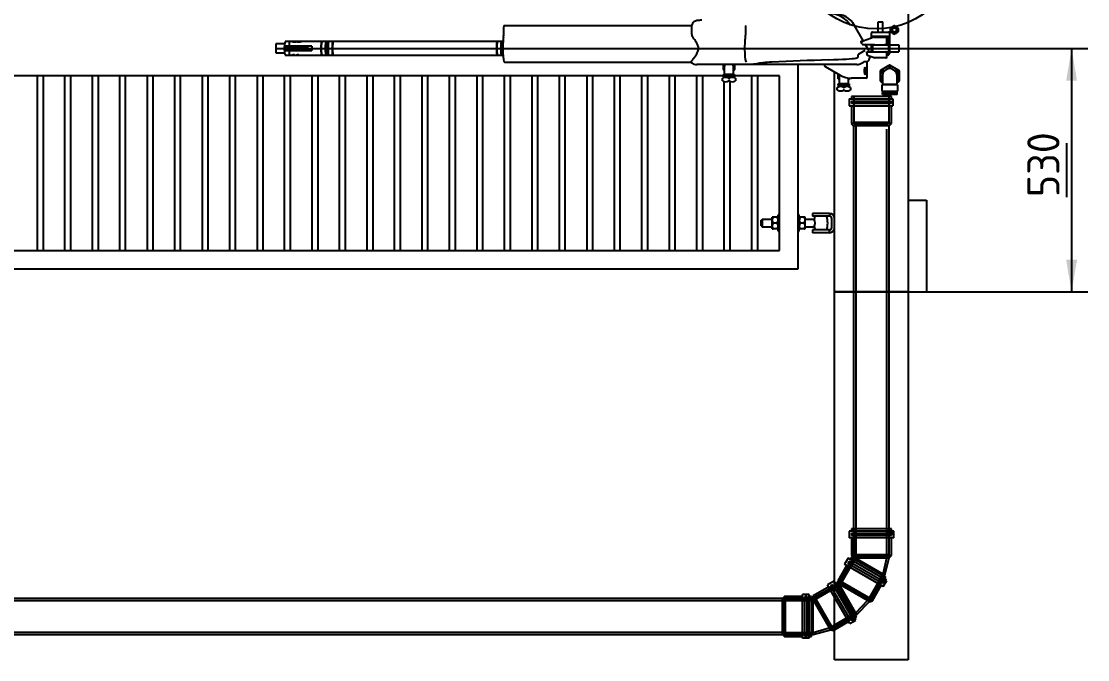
# Model space of a CAD drawing. Header units: millimetres. Extents: x 28 to 832, y 30 to 567.
# Drawn here: x 565 to 681, y 275.4 to 344.9 of the extents above; entities that cross this region are included whole.
import ezdxf
from ezdxf.enums import TextEntityAlignment as Align
from ezdxf.lldxf.tags import DXFTag

# ---------------------------------------------------------------- set-up
doc = ezdxf.new("R2010")
doc.units = ezdxf.units.MM
for name, color, linetype in [('AUGENSCHRAUBE', 7, 'Continuous'), ('Default', 7, 'Continuous'), ('FAAC415-MOTOR', 7, 'Continuous'), ('HT78_100', 7, 'Continuous'), ('HT78_300', 7, 'Continuous'), ('HT78_30GRAD', 7, 'Continuous'), ('HÜLSE', 7, 'Continuous'), ('LTS20-90FMC-M20', 7, 'Continuous'), ('LTS20-90FMC-M20_', 7, 'Continuous'), ('METALLTOR', 7, 'Continuous'), ('MOTORSCHARNIER_F', 7, 'Continuous'), ('MUTTER-M16', 7, 'Continuous'), ('PFAHL', 7, 'Continuous'), ('PFAHL_UNTERBAU', 7, 'Continuous'), ('RWV-M32', 7, 'Continuous'), ('RWV-M32-SCHRAUBE', 7, 'Continuous'), ('SAFECODER', 7, 'Continuous'), ('SCHANIER', 7, 'Continuous'), ('SCHEIBE_16', 7, 'Continuous'), ('SKINTOP12-DECKEL', 7, 'Continuous'), ('SKINTOP12-GRUND', 7, 'Continuous'), ('STANGE', 7, 'Continuous'), ('STANGENSCHARNIER', 7, 'Continuous'), ('ZAUNGRENZE', 7, 'Continuous')]:
    doc.layers.add(name, color=color, linetype=linetype)
doc.styles.add('SEACAD_seiso_ttf', font='seiso.ttf', dxfattribs={"height": 0.2})
tags = doc.linetypes.add('CENTER2', pattern=[1.125, 0.75, -0.125, 0.125, -0.125]).pattern_tags.tags
tags[10:11] = [DXFTag(74, 4), DXFTag(75, 0), DXFTag(340, '0'), DXFTag(46, 0.0), DXFTag(50, 0.0), DXFTag(44, 0.0), DXFTag(45, 0.0)]
tags[8:9] = [DXFTag(74, 4), DXFTag(75, 0), DXFTag(340, '0'), DXFTag(46, 0.0), DXFTag(50, 0.0), DXFTag(44, 0.0), DXFTag(45, 0.0)]
tags[6:7] = [DXFTag(74, 4), DXFTag(75, 0), DXFTag(340, '0'), DXFTag(46, 0.0), DXFTag(50, 0.0), DXFTag(44, 0.0), DXFTag(45, 0.0)]
tags[4:5] = [DXFTag(74, 4), DXFTag(75, 0), DXFTag(340, '0'), DXFTag(46, 0.0), DXFTag(50, 0.0), DXFTag(44, 0.0), DXFTag(45, 0.0)]
tags = doc.linetypes.add('HIDDEN2', pattern=[0.1875, 0.125, -0.0625]).pattern_tags.tags
tags[6:7] = [DXFTag(74, 4), DXFTag(75, 0), DXFTag(340, '0'), DXFTag(46, 0.0), DXFTag(50, 0.0), DXFTag(44, 0.0), DXFTag(45, 0.0)]
tags[4:5] = [DXFTag(74, 4), DXFTag(75, 0), DXFTag(340, '0'), DXFTag(46, 0.0), DXFTag(50, 0.0), DXFTag(44, 0.0), DXFTag(45, 0.0)]

# ---------------------------------------------------------------- blocks, each defined once
blk = doc.blocks.new('SE10')
at = {"layer": 'AUGENSCHRAUBE', "color": 7, "linetype": 'Continuous', "ltscale": 25.4}
for p, q in [((645.6, 323.31), (645.5, 323.21)), ((645.5, 322.61), (645.5, 323.21)), ((645.5, 322.61), (645.6, 322.51)), ((645.6, 323.31), (645.6, 322.51)), ((646.7, 323.31), (645.6, 323.31)), ((651.28, 323.31), (650.3, 323.31)), ((651.38, 323.66), (651.35, 323.64)), ((652.66, 323.64), (651.35, 323.64)), ((652.66, 323.64), (652.63, 323.66)), ((645.6, 322.51), (646.7, 322.51)), ((650.3, 322.51), (651.28, 322.51))]:
    blk.add_line(p, q, dxfattribs=at)
for centre, radius, start, end in [((654.12, 322.91), 2.86, 165.3163, 171.9915), ((650.41, 322.91), 0.958, 335.3118, 24.692), ((649.89, 322.91), 2.86, 344.8107, 14.6837), ((654.12, 322.91), 2.86, 187.9168, 195.1893)]:
    blk.add_arc(centre, radius, start, end, dxfattribs=at)
at = {"layer": 'FAAC415-MOTOR', "color": 7, "linetype": 'Continuous', "ltscale": 25.4}
for p, q in [((637.98, 344.16), (637.98, 344.2)), ((637.98, 343.43), (637.98, 344.16)), ((656.64, 342.71), (655.66, 344.41)), ((656.35, 342.69), (656.56, 342.69)), ((656.51, 342.39), (656.39, 342.59)), ((657.79, 343.13), (656.59, 342.7)), ((657.82, 343.14), (658.95, 343.14)), ((658.95, 343.14), (659.1, 343.14)), ((659.2, 342.39), (659.2, 343.04)), ((659.2, 342.39), (659.2, 342.39)), ((657.84, 342.29), (656.58, 342.29)), ((657.23, 341.68), (656.88, 342.29)), ((656.99, 341.54), (657.84, 341.54)), ((657.01, 341.44), (656.99, 341.54)), ((657.05, 341.18), (657.05, 341.24)), ((657.05, 341.16), (657.05, 341.18)), ((657.06, 341.14), (657.05, 341.16)), ((657.11, 341.14), (657.06, 341.14)), ((657.14, 341.13), (657.79, 340.9)), ((659.2, 340.99), (659.2, 341.44)), ((638.4, 340.16), (638.51, 340.16)), ((639.2, 340.16), (638.51, 340.16)), ((644.11, 340.16), (639.2, 340.16)), ((655.92, 340.16), (644.11, 340.16)), ((655.93, 340.16), (655.92, 340.16)), ((656.74, 340.5), (657.04, 340.5)), ((657.05, 338.76), (657.05, 340.49)), ((658.95, 340.89), (657.82, 340.89)), ((659.1, 340.89), (658.95, 340.89)), ((652.48, 339.95), (654.11, 339)), ((656.19, 338.66), (655.35, 338.66)), ((656.64, 338.66), (656.19, 338.66)), ((656.94, 338.66), (656.64, 338.66)), ((656.94, 338.66), (656.95, 338.66))]:
    blk.add_line(p, q, dxfattribs=at)
for centre, radius, start, end in [((638.4, 343.4), 0.426, 175.8732, 205.7951), ((656.56, 342.79), 0.0986, 270, 290.1374), ((657.82, 343.04), 0.1, 90, 110.1374), ((659.1, 343.04), 0.1, 0, 90), ((663.11, 330.75), 12.63, 120.074, 123.8597), ((656.04, 341.18), 1.01, 3.4523, 15.0026), ((657.11, 341.04), 0.0986, 69.8626, 90), ((656.37, 341.18), 1.01, 22.2675, 29.8711), ((638.36, 340.66), 0.5, 209.0843, 270.0103), ((696.29, -793.79), 1135.29, 92.19305, 92.50477), ((655.79, 341.12), 0.278, 277.1924, 358.8786), ((655.93, 341.15), 0.986, 270, 284.581), ((657.82, 340.99), 0.1, 249.8626, 270), ((659.1, 340.99), 0.1, 270, 360), ((656.95, 338.76), 0.1, 270, 360)]:
    blk.add_arc(centre, radius, start, end, dxfattribs=at)
for centre, major_axis, ratio, start_param, end_param in [((653.07, 343.16), (0, -2.5), 0.991468, 2.094395, 3.190222), ((653.51, 343.16), (0, -2.5), 0.993708, 2.094395, 3.141593), ((656.41, 342.59), (0.0579, -0.0999), 0.091229, 3.088775, 4.659571), ((656.52, 342.39), (0.0579, -0.0999), 0.091229, 4.659571, 6.230368), ((658.95, 343.04), (0, -0.1), 0.992588, 1.570796, 3.141593), ((658.95, 342.39), (0, -0.1), 0.992588, 0, 1.570796), ((659.1, 342.39), (0, -0.1), 0.992588, 0, 1.570796), ((658.95, 341.44), (0, 0.1), 0.992588, 4.712389, 6.283185), ((659.1, 341.44), (0, 0.1), 0.992588, 4.712389, 6.283185), ((652.6, 340.16), (0, -0.25), 0.992588, 4.712389, 5.759587), ((599.61, 340.91), (56.46, 0), 0.013284, 5.943348, 6.190399), ((655.92, 341.16), (0, 1), 0.992588, 3.141593, 3.435199), ((656.37, 341.16), (0, -1), 0.992588, 0.760013, 1.460275), ((658.95, 340.99), (0, 0.1), 0.992588, 3.141593, 4.712389), ((655.35, 341.16), (0, -2.5), 0.992588, 5.759587, 6.283185)]:
    blk.add_ellipse(centre, major_axis=major_axis, ratio=ratio, start_param=start_param, end_param=end_param, dxfattribs=at)
for centre in [(656.81, 339.46), (656.97, 339.46)]:
    blk.add_ellipse(centre, major_axis=(0, 0.4), ratio=0.121525, dxfattribs=at)
for points, knots in [([(639.06, 344.97), (639, 344.97), (638.87, 344.96), (638.72, 344.96), (638.65, 344.95), (638.61, 344.95), (638.57, 344.94), (638.48, 344.93), (638.35, 344.89), (638.18, 344.78), (638.05, 344.63), (637.97, 344.49), (637.96, 344.42), (637.95, 344.41)], [0, 0, 0, 0, 0.112182, 0.268684, 0.428153, 0.473621, 0.503085, 0.53244, 0.639293, 0.743681, 0.869986, 0.990854, 1, 1, 1, 1]), ([(637.98, 344.2), (637.98, 344.23), (637.98, 344.26), (637.98, 344.28), (637.97, 344.31), (637.97, 344.33), (637.97, 344.35), (637.97, 344.37), (637.97, 344.38), (637.97, 344.39), (637.97, 344.41), (637.97, 344.41), (637.96, 344.41), (637.96, 344.41), (637.96, 344.41), (637.96, 344.41)], [0, 0, 0, 0, 0.2371829, 0.2371829, 0.2371829, 0.474356, 0.474356, 0.474356, 0.7116098, 0.7116098, 0.7116098, 0.9496137, 0.9496137, 0.9496137, 1, 1, 1, 1]), ([(638.05, 340.66), (638.11, 340.75), (638.19, 340.87), (638.28, 340.99), (638.37, 341.12), (638.47, 341.27), (638.56, 341.44), (638.6, 341.52), (638.63, 341.6), (638.66, 341.69), (638.68, 341.76), (638.69, 341.84), (638.69, 341.92), (638.69, 342), (638.68, 342.08), (638.65, 342.15), (638.62, 342.27), (638.57, 342.37), (638.51, 342.47), (638.41, 342.65), (638.3, 342.81), (638.2, 342.95), (638.13, 343.05), (638.07, 343.14), (638.02, 343.21)], [0, 0, 0, 0, 0.160389, 0.160389, 0.160389, 0.337837, 0.337837, 0.337837, 0.419058, 0.419058, 0.419058, 0.487166, 0.487166, 0.487166, 0.555406, 0.555406, 0.555406, 0.663139, 0.663139, 0.663139, 0.861039, 0.861039, 0.861039, 1, 1, 1, 1]), ([(637.92, 340.42), (637.92, 340.43), (637.92, 340.45), (637.94, 340.49), (637.96, 340.53), (638, 340.58), (638.04, 340.64), (638.04, 340.65), (638.05, 340.66), (638.05, 340.66)], [0.5713703, 0.5713703, 0.5713703, 0.5713703, 0.7605389, 0.7605389, 0.7605389, 0.9754182, 0.9754182, 0.9754182, 1, 1, 1, 1]), ([(646.67, 340.41), (646.34, 340.4), (646.01, 340.37), (645.69, 340.33), (645.23, 340.28), (644.77, 340.2), (644.35, 340.17), (644.27, 340.17), (644.19, 340.16), (644.11, 340.16)], [0, 0, 0, 0, 0.365378, 0.365378, 0.365378, 0.897171, 0.897171, 0.897171, 1, 1, 1, 1]), ([(656.18, 340.2), (656.24, 340.21), (656.3, 340.23), (656.35, 340.25), (656.4, 340.28), (656.45, 340.3), (656.5, 340.33), (656.55, 340.36), (656.59, 340.39), (656.63, 340.42), (656.66, 340.45), (656.68, 340.47), (656.7, 340.48), (656.72, 340.49), (656.73, 340.5), (656.74, 340.5), (656.74, 340.5), (656.74, 340.5), (656.74, 340.5)], [0, 0, 0, 0, 0.208603, 0.208603, 0.208603, 0.41558, 0.41558, 0.41558, 0.651121, 0.651121, 0.651121, 0.832233, 0.832233, 0.832233, 0.973666, 0.973666, 0.973666, 1, 1, 1, 1])]:
    blk.add_open_spline(points, degree=3, knots=knots, dxfattribs=at)
for points, degree in [([(656.07, 341.11), (656.08, 341.18), (656.07, 341.24)], 2), ([(657.04, 340.5), (657.05, 340.5), (657.05, 340.5), (657.05, 340.5)], 3)]:
    blk.add_open_spline(points, degree=degree, dxfattribs=at)
at = {"layer": 'HT78_100', "color": 7, "linetype": 'HIDDEN2', "ltscale": 25.4}
for p, q in [((659.68, 336.66), (655.33, 336.66)), ((655.33, 336.66), (655.33, 336.41)), ((655.58, 336.66), (655.58, 336.16)), ((659.43, 336.21), (659.43, 336.66)), ((659.68, 336.41), (659.68, 336.66)), ((655.08, 336.41), (659.83, 336.41)), ((655.08, 336.41), (655.08, 335.66)), ((655.08, 335.66), (659.83, 335.66)), ((655.33, 336.16), (659.68, 336.16)), ((655.33, 336.16), (655.33, 335.91)), ((659.68, 335.91), (655.33, 335.91)), ((655.33, 335.66), (655.33, 333.73)), ((655.58, 335.91), (655.58, 333.83)), ((659.43, 336.16), (659.43, 336.21)), ((659.43, 333.83), (659.43, 335.91)), ((659.68, 336.16), (659.68, 336.11)), ((659.68, 335.91), (659.68, 336.11)), ((659.68, 333.73), (659.68, 335.66)), ((659.83, 336.41), (659.83, 335.66)), ((659.68, 333.73), (655.33, 333.73)), ((655.33, 333.73), (655.55, 333.5)), ((659.45, 333.5), (655.55, 333.5)), ((655.55, 333.5), (655.55, 286.66)), ((659.43, 333.83), (655.58, 333.83)), ((655.58, 333.83), (655.8, 333.61)), ((659.2, 333.61), (655.8, 333.61)), ((655.8, 333.61), (655.8, 286.66)), ((659.2, 333.61), (659.43, 333.83)), ((659.2, 289.21), (659.2, 333.11)), ((659.45, 333.5), (659.68, 333.73)), ((659.45, 289.21), (659.45, 333.5)), ((659.2, 289.21), (659.2, 289.11)), ((659.45, 289.21), (659.2, 289.21)), ((659.2, 286.66), (659.2, 289.11)), ((659.2, 289.11), (659.45, 289.11)), ((659.45, 289.11), (659.45, 289.21)), ((659.45, 286.66), (659.45, 289.11)), ((659.45, 286.66), (655.55, 286.66))]:
    blk.add_line(p, q, dxfattribs=at)
at = {"layer": 'HT78_300', "color": 7, "linetype": 'Continuous', "ltscale": 25.4}
for p, q in [((647.84, 282.05), (501, 282.05)), ((648.06, 282.27), (647.84, 282.05)), ((647.84, 278.15), (647.84, 282.05)), ((648.06, 277.92), (648.06, 282.27)), ((650, 282.27), (648.06, 282.27)), ((650, 277.77), (650, 282.52)), ((650.75, 282.52), (650, 282.52)), ((650.75, 277.77), (650.75, 282.52)), ((651, 282.27), (650.75, 282.27)), ((651, 277.92), (651, 282.27)), ((503.55, 278.15), (647.84, 278.15)), ((647.84, 278.15), (648.06, 277.92)), ((648.06, 277.92), (650, 277.92)), ((650.75, 277.77), (650, 277.77)), ((650.75, 277.92), (651, 277.92))]:
    blk.add_line(p, q, dxfattribs=at)
at = {"layer": 'HT78_300', "color": 7, "linetype": 'HIDDEN2', "ltscale": 25.4}
for p, q in [((648.16, 282.02), (647.94, 281.8)), ((648.16, 278.17), (648.16, 282.02)), ((650.25, 282.02), (648.16, 282.02)), ((650.25, 277.92), (650.25, 282.27)), ((650.5, 282.27), (650.25, 282.27)), ((650.5, 277.92), (650.5, 282.27)), ((651, 282.02), (650.5, 282.02)), ((647.94, 281.8), (501, 281.8)), ((647.94, 278.4), (647.94, 281.8)), ((503.55, 278.4), (647.94, 278.4)), ((647.94, 278.4), (648.16, 278.17)), ((648.16, 278.17), (650.25, 278.17)), ((650.25, 277.92), (650.45, 277.92)), ((650.5, 277.92), (650.45, 277.92)), ((650.55, 278.17), (650.5, 278.17)), ((650.55, 278.17), (651, 278.17))]:
    blk.add_line(p, q, dxfattribs=at)
at = {"layer": 'HT78_30GRAD', "color": 7, "linetype": 'HIDDEN2', "ltscale": 25.4}
for p, q in [((659.93, 289.41), (655.08, 289.41)), ((655.08, 289.41), (655.08, 288.66)), ((659.68, 289.66), (655.33, 289.66)), ((655.33, 289.66), (655.33, 289.41)), ((655.33, 289.16), (659.68, 289.16)), ((655.33, 289.16), (655.33, 288.91)), ((655.58, 289.66), (655.58, 289.16)), ((659.43, 289.21), (659.43, 289.66)), ((659.43, 289.16), (659.43, 289.21)), ((659.93, 289.21), (659.43, 289.21)), ((659.68, 289.41), (659.68, 289.66)), ((659.68, 289.16), (659.68, 289.11)), ((659.68, 288.91), (659.68, 289.11)), ((659.68, 289.11), (659.93, 289.11)), ((659.93, 289.21), (659.93, 289.41)), ((659.93, 289.11), (659.93, 289.21)), ((659.93, 288.66), (659.93, 289.11)), ((659.93, 288.66), (655.08, 288.66)), ((659.68, 288.91), (655.33, 288.91)), ((655.33, 288.66), (655.33, 286.73)), ((655.58, 288.91), (655.58, 286.83)), ((659.43, 286.83), (659.43, 288.91)), ((659.68, 286.73), (659.68, 288.66)), ((659.68, 286.73), (655.33, 286.73)), ((655.33, 286.73), (655.55, 286.5)), ((659.43, 286.83), (655.58, 286.83)), ((655.58, 286.83), (655.8, 286.61)), ((659.2, 286.61), (655.8, 286.61)), ((659.2, 286.61), (659.43, 286.83)), ((659.45, 286.49), (659.68, 286.73)), ((654.81, 285.66), (653.84, 283.98)), ((655.23, 285.94), (654.03, 283.87)), ((655.15, 285.75), (654.11, 283.95)), ((655.42, 285.83), (654.15, 283.62)), ((654.97, 286.44), (654.59, 285.79)), ((658.79, 283.36), (654.59, 285.79)), ((655.06, 286.09), (654.93, 285.88)), ((658.7, 283.7), (654.93, 285.88)), ((659.17, 284.01), (654.97, 286.44)), ((658.83, 283.92), (655.06, 286.09)), ((655.31, 286.53), (655.18, 286.31)), ((655.23, 285.94), (655.28, 286.03)), ((655.23, 285.94), (655.42, 285.83)), ((655.55, 286.5), (655.28, 286.03)), ((655.53, 286.4), (655.28, 285.97)), ((655.48, 285.91), (655.28, 286.03)), ((659.08, 284.35), (655.31, 286.53)), ((655.42, 285.83), (655.47, 285.91)), ((655.78, 286.44), (655.47, 285.91)), ((655.68, 286.5), (659.45, 286.5)), ((658.91, 284.63), (655.69, 286.49)), ((658.77, 284.71), (659.2, 286.5)), ((658.96, 284.6), (659.45, 286.5)), ((658.46, 284.19), (658.77, 284.71)), ((658.64, 284.09), (658.86, 284.48)), ((658.66, 284.08), (658.96, 284.6)), ((658.95, 284.14), (659.08, 284.35)), ((653.47, 283.16), (651.27, 281.89)), ((653.36, 283.35), (651.29, 282.16)), ((653.2, 283.23), (651.39, 282.19)), ((653.29, 283.57), (653.07, 283.45)), ((655.25, 279.68), (653.07, 283.45)), ((653.29, 283.57), (655.47, 279.8)), ((653.36, 283.35), (653.45, 283.4)), ((653.36, 283.35), (653.47, 283.16)), ((653.85, 283.6), (653.42, 283.35)), ((653.92, 283.68), (653.45, 283.4)), ((653.56, 283.2), (653.45, 283.4)), ((653.47, 283.16), (653.56, 283.21)), ((653.72, 283.82), (653.51, 283.7)), ((655.81, 279.71), (653.51, 283.7)), ((654.09, 283.51), (653.56, 283.21)), ((655.9, 280.05), (653.72, 283.82)), ((657.61, 281.81), (653.84, 283.98)), ((653.84, 283.98), (653.92, 283.68)), ((654.03, 283.87), (657.41, 281.92)), ((654.03, 283.87), (654.09, 283.66)), ((654.03, 283.61), (657.3, 281.73)), ((655.89, 280.38), (654.04, 283.6)), ((657.21, 281.86), (654.09, 283.66)), ((657.44, 282.02), (654.11, 283.95)), ((654.11, 283.95), (654.19, 283.64)), ((657.14, 281.9), (658.41, 284.1)), ((657.41, 281.92), (658.61, 283.99)), ((657.44, 282.02), (658.49, 283.83)), ((657.61, 281.81), (658.58, 283.49)), ((658.46, 284.19), (658.41, 284.1)), ((658.41, 284.1), (658.61, 283.99)), ((658.66, 284.07), (658.46, 284.19)), ((658.61, 284.05), (658.64, 284.09)), ((658.66, 284.08), (658.61, 283.99)), ((659.07, 283.84), (658.66, 284.07)), ((658.7, 283.7), (658.8, 283.88)), ((658.79, 283.36), (659.02, 283.75)), ((658.83, 283.92), (658.8, 283.88)), ((658.8, 283.88), (659.02, 283.75)), ((659.02, 283.75), (659.07, 283.84)), ((659.07, 283.84), (659.17, 284.01)), ((648.06, 282.05), (647.91, 281.9)), ((648.06, 282.05), (648.06, 278.15)), ((650.45, 282.05), (648.06, 282.05)), ((650.45, 282.05), (650.55, 282.05)), ((650.45, 282.05), (650.45, 281.82)), ((651, 282.05), (650.55, 282.05)), ((650.55, 281.82), (650.55, 282.05)), ((651.29, 282.16), (651.23, 281.95)), ((651.29, 282.16), (653.24, 278.78)), ((651.39, 282.19), (651.31, 281.88)), ((653.32, 278.85), (651.39, 282.19)), ((655.16, 279.34), (653.5, 282.2)), ((657.14, 281.94), (657.44, 282.02)), ((647.91, 278.3), (647.91, 281.9)), ((650.45, 281.82), (647.91, 281.82)), ((650.45, 281.82), (650.55, 281.82)), ((651.16, 281.82), (650.55, 281.82)), ((653.03, 278.83), (651.23, 281.95)), ((655.81, 280.52), (657.08, 281.85)), ((655.92, 280.33), (657.3, 281.73)), ((657.21, 281.86), (657.41, 281.92)), ((657.29, 281.72), (657.61, 281.81)), ((653, 278.9), (655.2, 280.17)), ((653.24, 278.78), (655.31, 279.97)), ((653.32, 278.85), (655.12, 279.9)), ((655.28, 280.22), (655.2, 280.17)), ((655.2, 280.17), (655.31, 279.97)), ((655.25, 279.68), (655.42, 279.78)), ((655.28, 280.22), (655.81, 280.52)), ((655.4, 280.02), (655.28, 280.22)), ((655.4, 280.02), (655.31, 279.97)), ((655.34, 280.02), (655.38, 280.05)), ((655.38, 280.05), (655.77, 280.27)), ((655.4, 280.02), (655.92, 280.33)), ((655.63, 279.61), (655.4, 280.02)), ((655.47, 279.8), (655.42, 279.78)), ((655.42, 279.78), (655.55, 279.56)), ((655.63, 279.61), (655.81, 279.71)), ((655.68, 279.93), (655.9, 280.05)), ((651.16, 278.37), (652.92, 278.88)), ((653.01, 278.94), (653.32, 278.85)), ((653.03, 278.83), (653.24, 278.78)), ((653.04, 278.67), (653.05, 278.67)), ((653.5, 278.67), (655.03, 279.55)), ((655.16, 279.34), (655.55, 279.56)), ((655.55, 279.56), (655.63, 279.61)), ((647.91, 278.37), (650.45, 278.37)), ((647.91, 278.3), (648.06, 278.15)), ((648.06, 278.15), (650.45, 278.15)), ((650.55, 278.37), (650.45, 278.37)), ((650.45, 278.37), (650.45, 278.15)), ((650.55, 278.15), (650.45, 278.15)), ((650.55, 278.37), (651.16, 278.37)), ((650.55, 278.14), (650.55, 278.37)), ((650.55, 278.15), (651, 278.15))]:
    blk.add_line(p, q, dxfattribs=at)
at = {"layer": 'HT78_30GRAD', "color": 7, "linetype": 'Continuous', "ltscale": 25.4}
for p, q in [((652.86, 283.32), (651.18, 282.35)), ((653.38, 283.91), (652.73, 283.54)), ((653.5, 282.2), (652.73, 283.54)), ((653.51, 283.7), (653.38, 283.91)), ((651.1, 282.05), (651, 282.05)), ((651.18, 282.35), (651.1, 282.05)), ((653.36, 278.59), (651.18, 282.35)), ((651.16, 281.94), (653.05, 278.67)), ((651.16, 278.2), (651.16, 281.92)), ((651.16, 278.15), (653.05, 278.67)), ((653.05, 278.67), (653.36, 278.59)), ((653.36, 278.59), (653.5, 278.67)), ((651, 278.15), (651.16, 278.15))]:
    blk.add_line(p, q, dxfattribs=at)
at = {"layer": 'HT78_30GRAD', "color": 7, "linetype": 'HIDDEN2', "ltscale": 25.4}
for points in [[(655.67, 286.5), (655.59, 286.5), (655.55, 286.5), (655.56, 286.5), (655.6, 286.5), (655.69, 286.49)], [(654.02, 283.62), (653.96, 283.66), (653.92, 283.68), (653.92, 283.68), (653.96, 283.65), (654.04, 283.6)]]:
    blk.add_open_spline(points, degree=3, knots=[0, 0, 0, 0, 0.5, 0.5, 1, 1, 1, 1], dxfattribs=at)
blk.add_open_spline([(651.16, 281.94), (651.12, 282.01), (651.1, 282.05), (651.1, 282.05)], degree=3, dxfattribs=at)
at = {"layer": 'HT78_30GRAD', "color": 7, "linetype": 'Continuous', "ltscale": 25.4}
blk.add_open_spline([(651.1, 282.05), (651.1, 282.05), (651.1, 282.05), (651.1, 282.04), (651.12, 282.01), (651.16, 281.92)], degree=3, knots=[0.4879592, 0.4879592, 0.4879592, 0.4879592, 0.5, 0.5, 1, 1, 1, 1], dxfattribs=at)
at = {"layer": 'HÜLSE', "color": 7, "linetype": 'Continuous', "ltscale": 25.4}
for p, q in [((617.49, 344.16), (617.49, 343.35)), ((617.52, 344.41), (638.02, 344.41)), ((643.8, 344.16), (643.8, 343.35)), ((617.58, 340.41), (637.93, 340.41))]:
    blk.add_line(p, q, dxfattribs=at)
for centre, major_axis, start_param, end_param in [((617.52, 344.16), (0, -0.25), 3.141593, 4.712389), ((643.83, 344.16), (0, 0.25), 0, 1.570796), ((617.58, 341.91), (0, 1.5), 0.608246, 3.141593), ((617.46, 343.35), (0, -0.25), 0.608246, 1.570796), ((643.89, 341.91), (0, 1.5), 0.608246, 3.141593), ((643.77, 343.35), (0, 0.25), 3.749838, 4.712389)]:
    blk.add_ellipse(centre, major_axis=major_axis, ratio=0.121525, start_param=start_param, end_param=end_param, dxfattribs=at)
at = {"layer": 'LTS20-90FMC-M20', "color": 7, "linetype": 'Continuous', "ltscale": 25.4}
for p, q in [((641.4, 339.6), (641.4, 340.16)), ((642.6, 340.16), (642.6, 339.6)), ((641.42, 338.86), (641.37, 338.81)), ((642.64, 338.81), (641.37, 338.81)), ((641.37, 338.81), (641.37, 338.67)), ((641.4, 338.91), (641.4, 339.06)), ((641.4, 339.06), (641.43, 339.06)), ((641.43, 338.91), (641.4, 338.91)), ((641.42, 338.91), (641.42, 338.86)), ((642.59, 338.86), (641.42, 338.86)), ((641.5, 339.51), (641.43, 339.55)), ((641.98, 339.06), (641.43, 339.06)), ((641.98, 338.91), (641.43, 338.91)), ((641.5, 339.89), (641.5, 339.12)), ((641.98, 339.06), (642.03, 339.06)), ((642.03, 338.91), (641.98, 338.91)), ((642.58, 339.06), (642.03, 339.06)), ((642.58, 338.91), (642.03, 338.91)), ((642.5, 339.12), (642.5, 339.89)), ((642.58, 339.55), (642.5, 339.51)), ((642.58, 339.06), (642.6, 339.06)), ((642.6, 338.91), (642.58, 338.91)), ((642.59, 338.86), (642.59, 338.91)), ((642.64, 338.81), (642.59, 338.86)), ((642.6, 339.06), (642.6, 338.91)), ((642.64, 338.67), (642.64, 338.81)), ((653.9, 338.6), (653.9, 339.12)), ((654, 338.89), (654, 338.12)), ((653.92, 337.86), (653.87, 337.81)), ((655.14, 337.81), (653.87, 337.81)), ((653.87, 337.81), (653.87, 337.67)), ((653.9, 337.91), (653.9, 338.06)), ((653.9, 338.06), (653.93, 338.06)), ((653.93, 337.91), (653.9, 337.91)), ((653.92, 337.91), (653.92, 337.86)), ((655.09, 337.86), (653.92, 337.86)), ((654, 338.51), (653.93, 338.55)), ((654.48, 338.06), (653.93, 338.06)), ((654.48, 337.91), (653.93, 337.91)), ((654.48, 338.06), (654.53, 338.06)), ((654.53, 337.91), (654.48, 337.91)), ((655.08, 338.06), (654.53, 338.06)), ((655.08, 337.91), (654.53, 337.91)), ((655, 338.12), (655, 338.68)), ((655.08, 338.55), (655, 338.51)), ((655.08, 338.06), (655.1, 338.06)), ((655.1, 337.91), (655.08, 337.91)), ((655.09, 337.86), (655.09, 337.91)), ((655.14, 337.81), (655.09, 337.86)), ((655.1, 338.68), (655.1, 338.6)), ((655.1, 338.06), (655.1, 337.91)), ((655.14, 337.67), (655.14, 337.81))]:
    blk.add_line(p, q, dxfattribs=at)
for centre, start, end in [((641.45, 339.6), 180, 240), ((642.55, 339.6), 300, 360), ((653.95, 338.6), 180, 240), ((655.05, 338.6), 300, 360)]:
    blk.add_arc(centre, 0.05, start, end, dxfattribs=at)
for points, knots in [([(641.58, 340.17), (641.57, 340.15), (641.56, 340.13), (641.55, 340.11), (641.53, 340.06), (641.51, 340.01), (641.51, 339.95), (641.5, 339.93), (641.5, 339.9), (641.5, 339.87)], [0.55619011, 0.55619011, 0.55619011, 0.55619011, 0.57534267, 0.57534267, 0.57534267, 0.62854107, 0.62854107, 0.62854107, 0.65276913, 0.65276913, 0.65276913, 0.65276913]), ([(642.5, 339.88), (642.5, 339.88), (642.5, 339.88), (642.5, 339.88), (642.51, 339.94), (642.5, 340.01), (642.48, 340.06), (642.46, 340.1), (642.45, 340.13), (642.43, 340.17)], [0.146793, 0.146793, 0.146793, 0.146793, 0.14803349, 0.14803349, 0.14803349, 0.20462594, 0.20462594, 0.20462594, 0.24137224, 0.24137224, 0.24137224, 0.24137224]), ([(654.03, 339.05), (654.02, 339.01), (654.01, 338.98), (654.01, 338.95), (654, 338.93), (654, 338.9), (654, 338.87)], [0.59827454, 0.59827454, 0.59827454, 0.59827454, 0.62854107, 0.62854107, 0.62854107, 0.65276913, 0.65276913, 0.65276913, 0.65276913])]:
    blk.add_open_spline(points, degree=3, knots=knots, dxfattribs=at)
for points, degree in [([(641.45, 339.06), (641.5, 339.06), (641.5, 339.11)], 2), ([(641.51, 339.12), (641.51, 339.12), (641.5, 339.11), (641.5, 339.11)], 3), ([(642.55, 339.06), (642.5, 339.06), (642.5, 339.12)], 2), ([(653.95, 338.06), (654, 338.06), (654, 338.11)], 2), ([(654.01, 338.12), (654.01, 338.12), (654, 338.11), (654, 338.11)], 3), ([(655.05, 338.06), (655, 338.06), (655, 338.12)], 2)]:
    blk.add_open_spline(points, degree=degree, dxfattribs=at)
at = {"layer": 'LTS20-90FMC-M20_', "color": 7, "linetype": 'Continuous', "ltscale": 25.4}
for p, q in [((641.29, 338.37), (641.29, 338.66)), ((642.72, 338.66), (642.72, 338.37)), ((653.79, 337.37), (653.79, 337.66)), ((655.22, 337.66), (655.22, 337.37))]:
    blk.add_line(p, q, dxfattribs=at)
for centre, radius, start, end in [((641.65, 338.13), 0.615, 60.0085, 119.9915), ((641.65, 338.9), 0.615, 240.0085, 299.9915), ((642, 338.76), 0.111, 243.317, 296.683), ((642, 338.27), 0.111, 63.317, 116.683), ((642.36, 338.14), 0.609, 59.728, 120.272), ((642.36, 338.89), 0.609, 239.728, 300.272), ((654.15, 337.13), 0.615, 60.0085, 119.9915), ((654.5, 337.76), 0.111, 243.317, 296.683), ((654.86, 337.14), 0.609, 59.728, 120.272), ((654.15, 337.9), 0.615, 240.0085, 299.9915), ((654.5, 337.27), 0.111, 63.317, 116.683), ((654.86, 337.89), 0.609, 239.728, 300.272)]:
    blk.add_arc(centre, radius, start, end, dxfattribs=at)
for points, knots in [([(641.29, 338.66), (641.29, 338.66), (641.29, 338.65), (641.29, 338.65), (641.3, 338.65), (641.3, 338.65), (641.3, 338.65), (641.31, 338.65), (641.31, 338.65), (641.32, 338.65), (641.33, 338.66), (641.33, 338.66), (641.34, 338.66)], [0, 0, 0, 0, 0.257024, 0.257024, 0.257024, 0.515919, 0.515919, 0.515919, 0.755865, 0.755865, 0.755865, 1, 1, 1, 1]), ([(641.34, 338.37), (641.33, 338.37), (641.33, 338.37), (641.32, 338.38), (641.31, 338.38), (641.31, 338.38), (641.3, 338.38), (641.3, 338.38), (641.3, 338.38), (641.29, 338.38), (641.29, 338.37), (641.29, 338.37), (641.29, 338.37)], [0, 0, 0, 0, 0.2570243, 0.2570243, 0.2570243, 0.5159194, 0.5159194, 0.5159194, 0.7558647, 0.7558647, 0.7558647, 1, 1, 1, 1]), ([(642.67, 338.66), (642.68, 338.66), (642.68, 338.65), (642.69, 338.65), (642.7, 338.65), (642.7, 338.65), (642.71, 338.65), (642.71, 338.65), (642.71, 338.65), (642.72, 338.65), (642.72, 338.66), (642.72, 338.66), (642.72, 338.66)], [0, 0, 0, 0, 0.257024, 0.257024, 0.257024, 0.515919, 0.515919, 0.515919, 0.755865, 0.755865, 0.755865, 1, 1, 1, 1]), ([(642.72, 338.37), (642.72, 338.37), (642.72, 338.37), (642.72, 338.38), (642.71, 338.38), (642.71, 338.38), (642.7, 338.38), (642.7, 338.38), (642.69, 338.38), (642.69, 338.38), (642.68, 338.37), (642.68, 338.37), (642.67, 338.37)], [0, 0, 0, 0, 0.257024, 0.257024, 0.257024, 0.515919, 0.515919, 0.515919, 0.755865, 0.755865, 0.755865, 1, 1, 1, 1]), ([(653.79, 337.66), (653.79, 337.66), (653.79, 337.65), (653.79, 337.65), (653.8, 337.65), (653.8, 337.65), (653.8, 337.65), (653.81, 337.65), (653.81, 337.65), (653.82, 337.65), (653.83, 337.66), (653.83, 337.66), (653.84, 337.66)], [0, 0, 0, 0, 0.257024, 0.257024, 0.257024, 0.515919, 0.515919, 0.515919, 0.755865, 0.755865, 0.755865, 1, 1, 1, 1]), ([(655.17, 337.66), (655.18, 337.66), (655.18, 337.65), (655.19, 337.65), (655.2, 337.65), (655.2, 337.65), (655.21, 337.65), (655.21, 337.65), (655.21, 337.65), (655.22, 337.65), (655.22, 337.66), (655.22, 337.66), (655.22, 337.66)], [0, 0, 0, 0, 0.257024, 0.257024, 0.257024, 0.515919, 0.515919, 0.515919, 0.755865, 0.755865, 0.755865, 1, 1, 1, 1]), ([(653.84, 337.37), (653.83, 337.37), (653.83, 337.37), (653.82, 337.38), (653.81, 337.38), (653.81, 337.38), (653.8, 337.38), (653.8, 337.38), (653.8, 337.38), (653.79, 337.38), (653.79, 337.37), (653.79, 337.37), (653.79, 337.37)], [0, 0, 0, 0, 0.2570243, 0.2570243, 0.2570243, 0.5159194, 0.5159194, 0.5159194, 0.7558647, 0.7558647, 0.7558647, 1, 1, 1, 1]), ([(655.22, 337.37), (655.22, 337.37), (655.22, 337.37), (655.22, 337.38), (655.21, 337.38), (655.21, 337.38), (655.2, 337.38), (655.2, 337.38), (655.19, 337.38), (655.19, 337.38), (655.18, 337.37), (655.18, 337.37), (655.17, 337.37)], [0, 0, 0, 0, 0.257024, 0.257024, 0.257024, 0.515919, 0.515919, 0.515919, 0.755865, 0.755865, 0.755865, 1, 1, 1, 1])]:
    blk.add_open_spline(points, degree=3, knots=knots, dxfattribs=at)
at = {"layer": 'METALLTOR', "color": 7, "linetype": 'Continuous', "ltscale": 25.4}
for p, q in [((649.5, 340.16), (649.5, 317.91)), ((641.4, 338.91), (516, 338.91)), ((566.77, 319.91), (566.77, 338.91)), ((567.37, 338.91), (567.37, 319.91)), ((569.75, 319.91), (569.75, 338.91)), ((570.35, 338.91), (570.35, 319.91)), ((572.75, 319.91), (572.75, 338.91)), ((573.35, 338.91), (573.35, 319.91)), ((575.72, 319.91), (575.72, 338.91)), ((576.32, 338.91), (576.32, 319.91)), ((578.73, 319.91), (578.73, 338.91)), ((579.33, 338.91), (579.33, 319.91)), ((581.7, 319.91), (581.7, 338.91)), ((582.3, 338.91), (582.3, 319.91)), ((584.71, 319.91), (584.71, 338.91)), ((585.31, 338.91), (585.31, 319.91)), ((587.68, 319.91), (587.68, 338.91)), ((588.28, 338.91), (588.28, 319.91)), ((590.69, 319.91), (590.69, 338.91)), ((591.29, 338.91), (591.29, 319.91)), ((593.66, 319.91), (593.66, 338.91)), ((594.26, 338.91), (594.26, 319.91)), ((596.67, 319.91), (596.67, 338.91)), ((597.27, 338.91), (597.27, 319.91)), ((599.64, 319.91), (599.64, 338.91)), ((600.24, 338.91), (600.24, 319.91)), ((602.65, 319.91), (602.65, 338.91)), ((603.25, 338.91), (603.25, 319.91)), ((605.62, 319.91), (605.62, 338.91)), ((606.22, 338.91), (606.22, 319.91)), ((608.62, 319.91), (608.62, 338.91)), ((609.22, 338.91), (609.22, 319.91)), ((611.6, 319.91), (611.6, 338.91)), ((612.2, 338.91), (612.2, 319.91)), ((614.6, 319.91), (614.6, 338.91)), ((615.2, 338.91), (615.2, 319.91)), ((617.58, 319.91), (617.58, 338.91)), ((618.18, 338.91), (618.18, 319.91)), ((620.58, 319.91), (620.58, 338.91)), ((621.18, 338.91), (621.18, 319.91)), ((623.56, 319.91), (623.56, 338.91)), ((624.16, 338.91), (624.16, 319.91)), ((626.56, 319.91), (626.56, 338.91)), ((627.16, 338.91), (627.16, 319.91)), ((629.54, 319.91), (629.54, 338.91)), ((630.14, 338.91), (630.14, 319.91)), ((632.54, 319.91), (632.54, 338.91)), ((633.14, 338.91), (633.14, 319.91)), ((635.52, 319.91), (635.52, 338.91)), ((636.12, 338.91), (636.12, 319.91)), ((638.52, 319.91), (638.52, 338.91)), ((639.12, 338.91), (639.12, 319.91)), ((647.5, 338.91), (642.6, 338.91)), ((644.5, 319.91), (644.5, 338.91)), ((645.1, 338.91), (645.1, 319.91)), ((647.5, 319.91), (647.5, 338.91)), ((641.5, 319.91), (641.5, 338.31)), ((642.1, 338.35), (642.1, 319.91)), ((516, 319.91), (647.5, 319.91)), ((649.5, 317.91), (514, 317.91))]:
    blk.add_line(p, q, dxfattribs=at)
blk.add_arc((642, 339.91), 0.5, 17.3987, 30, dxfattribs=at)
at = {"layer": 'MOTORSCHARNIER_F', "color": 7, "linetype": 'Continuous', "ltscale": 25.4}
for p, q in [((658.25, 344.79), (658.75, 344.79)), ((658.25, 343.69), (658.25, 344.79)), ((658.75, 343.69), (658.75, 344.79)), ((657.63, 342.29), (659.38, 342.29)), ((657.63, 342.29), (657.63, 341.54)), ((657.63, 341.54), (659.38, 341.54)), ((659.38, 342.29), (659.38, 341.54)), ((659.48, 342.29), (659.7, 342.29)), ((659.48, 341.54), (659.7, 341.54)), ((659.7, 342.29), (660.5, 342.29)), ((659.7, 341.54), (660.5, 341.54)), ((660.5, 342.29), (660.5, 341.54))]:
    blk.add_line(p, q, dxfattribs=at)
at = {"layer": 'MUTTER-M16', "color": 7, "linetype": 'Continuous', "ltscale": 25.4}
for p, q in [((646.7, 323.23), (646.7, 323.55)), ((646.8, 323.55), (646.7, 323.55)), ((646.7, 322.59), (646.7, 323.23)), ((646.7, 322.27), (646.7, 322.59)), ((647.26, 323.55), (646.8, 323.55)), ((647.26, 322.91), (646.8, 322.91)), ((647.35, 323.55), (647.26, 323.55)), ((649.75, 323.55), (649.65, 323.55)), ((650.21, 323.55), (649.75, 323.55)), ((650.21, 322.91), (649.75, 322.91)), ((650.3, 323.55), (650.21, 323.55)), ((650.3, 323.23), (650.3, 323.55)), ((650.3, 322.59), (650.3, 323.23)), ((650.3, 322.27), (650.3, 322.59)), ((646.7, 322.27), (646.8, 322.27)), ((647.26, 322.27), (646.8, 322.27)), ((647.26, 322.27), (647.35, 322.27)), ((649.65, 322.27), (649.75, 322.27)), ((650.21, 322.27), (649.75, 322.27)), ((650.21, 322.27), (650.3, 322.27))]:
    blk.add_line(p, q, dxfattribs=at)
for centre, radius, start, end in [((647.35, 323.21), 0.641, 147.6733, 177.9425), ((647.28, 323.24), 0.581, 180.4241, 213.9601), ((647.35, 322.57), 0.641, 147.6733, 177.9425), ((647.28, 322.6), 0.581, 180.4241, 213.9601), ((646.77, 323.23), 0.581, 0.4241, 33.9601), ((646.71, 323.26), 0.641, 327.6733, 357.9425), ((646.77, 322.59), 0.581, 0.4241, 33.9601), ((646.71, 322.62), 0.641, 327.6733, 357.9425), ((650.3, 323.21), 0.641, 147.6733, 177.9425), ((650.23, 323.24), 0.581, 180.4241, 213.9601), ((650.3, 322.57), 0.641, 147.6733, 177.9425), ((650.23, 322.6), 0.581, 180.4241, 213.9601), ((649.72, 323.23), 0.581, 0.4241, 33.9601), ((649.66, 323.26), 0.641, 327.6733, 357.9425), ((649.72, 322.59), 0.581, 0.4241, 33.9601), ((649.66, 322.62), 0.641, 327.6733, 357.9425)]:
    blk.add_arc(centre, radius, start, end, dxfattribs=at)
at = {"layer": 'PFAHL', "color": 7, "linetype": 'Continuous', "ltscale": 25.4}
for p, q in [((661.5, 375.41), (661.5, 325.41)), ((653.5, 315.41), (653.5, 339.35)), ((653.6, 315.41), (653.5, 315.41)), ((653.6, 315.41), (661.4, 315.41)), ((661.5, 315.41), (661.4, 315.41))]:
    blk.add_line(p, q, dxfattribs=at)
at = {"layer": 'PFAHL_UNTERBAU', "color": 7, "linetype": 'Continuous', "ltscale": 25.4}
for p, q in [((653.5, 275.41), (653.5, 315.41)), ((653.5, 315.41), (653.6, 315.41)), ((661.4, 315.41), (653.6, 315.41)), ((661.4, 315.41), (661.5, 315.41)), ((661.5, 315.41), (661.5, 275.41)), ((653.6, 275.41), (653.5, 275.41)), ((661.4, 275.41), (653.6, 275.41)), ((661.5, 275.41), (661.4, 275.41))]:
    blk.add_line(p, q, dxfattribs=at)
at = {"layer": 'RWV-M32', "color": 7, "linetype": 'Continuous', "ltscale": 25.4}
for p, q in [((658.53, 339.53), (659.45, 340.07)), ((659.55, 340.07), (660.48, 339.53)), ((658.48, 338.38), (658.48, 339.45)), ((658.7, 338.91), (658.7, 338.11)), ((660.3, 338.11), (660.3, 338.91)), ((660.53, 339.45), (660.53, 338.38)), ((658.7, 338.19), (658.53, 338.29)), ((658.65, 338.01), (660.35, 338.01)), ((660.35, 337.96), (658.65, 337.96)), ((658.65, 337.96), (658.65, 337.26)), ((658.7, 338.11), (658.7, 338.01)), ((660.3, 338.01), (660.3, 338.11)), ((660.48, 338.29), (660.31, 338.19)), ((660.35, 337.96), (660.35, 337.26)), ((658.65, 337.26), (660.35, 337.26))]:
    blk.add_line(p, q, dxfattribs=at)
for centre, radius, start, end in [((659.5, 339.98), 0.1, 60, 120), ((658.58, 339.45), 0.1, 120, 180), ((659.5, 338.91), 1.01, 0, 217.6415), ((659.5, 338.91), 0.8, 0, 180), ((659.5, 338.91), 1.01, 322.3585, 360), ((660.43, 339.45), 0.1, 0, 60), ((658.58, 338.38), 0.1, 180, 240), ((660.43, 338.38), 0.1, 300, 360)]:
    blk.add_arc(centre, radius, start, end, dxfattribs=at)
at = {"layer": 'RWV-M32-SCHRAUBE', "color": 7, "linetype": 'Continuous', "ltscale": 25.4}
for p, q in [((658.7, 337.26), (658.7, 337.11)), ((659.1, 337.11), (658.7, 337.11)), ((658.7, 336.91), (658.7, 337.11)), ((659.5, 336.91), (658.7, 336.91)), ((659.5, 337.11), (659.1, 337.11)), ((659.9, 337.11), (659.5, 337.11)), ((659.5, 336.91), (659.5, 337.11)), ((660.3, 336.91), (659.5, 336.91)), ((660.3, 337.11), (659.9, 337.11)), ((660.3, 337.11), (660.3, 337.26)), ((660.3, 336.91), (660.3, 337.11))]:
    blk.add_line(p, q, dxfattribs=at)
at = {"layer": 'SAFECODER', "color": 7, "linetype": 'Continuous', "ltscale": 25.4}
for p, q in [((657.53, 343.19), (657.53, 343.59)), ((657.63, 343.69), (657.71, 343.69)), ((657.71, 343.69), (658.05, 343.69)), ((658.05, 343.69), (658.96, 343.69)), ((658.96, 343.69), (659.3, 343.69)), ((659.3, 343.69), (659.38, 343.69)), ((659.48, 343.59), (659.48, 343.19)), ((657.62, 343.19), (657.53, 343.19)), ((657.53, 343.04), (657.53, 343.19)), ((657.96, 343.19), (657.62, 343.19)), ((657.67, 343.09), (657.63, 343.09)), ((657.63, 343.09), (657.63, 343.08)), ((659.05, 343.19), (657.96, 343.19)), ((659.39, 343.19), (659.05, 343.19)), ((659.38, 343.09), (659.19, 343.09)), ((659.2, 342.39), (659.38, 342.39)), ((659.38, 342.39), (659.38, 343.09)), ((659.48, 343.19), (659.39, 343.19)), ((659.48, 343.19), (659.48, 341.36)), ((657.53, 341.54), (657.53, 342.29)), ((659.38, 341.36), (659.38, 341.54))]:
    blk.add_line(p, q, dxfattribs=at)
for centre, radius, start, end in [((657.63, 343.59), 0.1, 90, 180), ((659.38, 343.59), 0.1, 0, 90), ((659, 341.31), 0.23, 10.3889, 29.5412), ((659.3, 341.36), 0.175, 235.1901, 360), ((659.3, 341.36), 0.075, 190.3889, 360)]:
    blk.add_arc(centre, radius, start, end, dxfattribs=at)
at = {"layer": 'SCHANIER', "color": 7, "linetype": 'Continuous', "ltscale": 25.4}
for p, q in [((651.91, 323.96), (651.1, 323.96)), ((651.1, 323.96), (651.1, 323.66)), ((652.95, 323.96), (651.91, 323.96)), ((652.95, 323.96), (652.95, 323.66)), ((651.91, 323.66), (651.1, 323.66)), ((652.95, 323.66), (651.91, 323.66)), ((653.2, 322.41), (653.2, 323.41)), ((651.91, 322.16), (651.1, 322.16)), ((651.1, 322.16), (651.1, 321.86)), ((651.91, 321.86), (651.1, 321.86)), ((652.95, 322.16), (651.91, 322.16)), ((652.95, 321.86), (651.91, 321.86)), ((652.95, 321.86), (652.95, 322.16))]:
    blk.add_line(p, q, dxfattribs=at)
for centre, radius, start, end in [((652.95, 323.41), 0.55, 0, 90), ((652.95, 323.41), 0.25, 0, 90), ((652.95, 322.41), 0.55, 270, 360), ((652.95, 322.41), 0.25, 270, 360)]:
    blk.add_arc(centre, radius, start, end, dxfattribs=at)
at = {"layer": 'SCHEIBE_16', "color": 7, "linetype": 'Continuous', "ltscale": 25.4}
for p, q in [((647.35, 322.04), (647.35, 323.79)), ((647.5, 323.79), (647.35, 323.79)), ((649.65, 323.79), (649.5, 323.79)), ((649.65, 322.04), (649.65, 323.79)), ((647.35, 322.04), (647.5, 322.04)), ((649.5, 322.04), (649.65, 322.04))]:
    blk.add_line(p, q, dxfattribs=at)
at = {"layer": 'SKINTOP12-DECKEL', "color": 7, "linetype": 'Continuous', "ltscale": 25.4}
for p, q in [((659.6, 343.91), (659.6, 344.09)), ((659.6, 343.74), (659.6, 343.91)), ((659.65, 344.17), (659.8, 344.26)), ((659.8, 343.57), (659.65, 343.65)), ((659.8, 344.26), (659.95, 344.35)), ((659.95, 343.48), (659.8, 343.57)), ((660.05, 344.35), (660.2, 344.26)), ((660.2, 343.57), (660.05, 343.48)), ((660.2, 344.26), (660.35, 344.17)), ((660.35, 343.65), (660.2, 343.57)), ((660.4, 344.09), (660.4, 343.91)), ((660.4, 343.91), (660.4, 343.74))]:
    blk.add_line(p, q, dxfattribs=at)
blk.add_circle((660, 343.91), 0.25, dxfattribs=at)
for centre, start, end in [((659.7, 344.09), 120, 180), ((659.7, 343.74), 180, 240), ((660, 344.26), 60, 120), ((660, 343.57), 240, 300), ((660.3, 344.09), 0, 60), ((660.3, 343.74), 300, 360)]:
    blk.add_arc(centre, 0.1, start, end, dxfattribs=at)
for points in [[(659.8, 344.26), (659.68, 344.19), (659.6, 344.05), (659.6, 343.91)], [(659.6, 343.91), (659.6, 343.77), (659.68, 343.64), (659.8, 343.57)], [(660.2, 344.26), (660.08, 344.33), (659.93, 344.33), (659.8, 344.26)], [(659.8, 343.57), (659.93, 343.5), (660.08, 343.5), (660.2, 343.57)], [(660.4, 343.91), (660.4, 344.05), (660.33, 344.19), (660.2, 344.26)], [(660.2, 343.57), (660.26, 343.6), (660.32, 343.65), (660.35, 343.71)], [(660.35, 343.71), (660.39, 343.77), (660.4, 343.84), (660.4, 343.91)]]:
    blk.add_open_spline(points, degree=3, dxfattribs=at)
at = {"layer": 'SKINTOP12-GRUND', "color": 7, "linetype": 'Continuous', "ltscale": 25.4}
blk.add_circle((660, 343.91), 0.225, dxfattribs=at)
at = {"layer": 'STANGE', "color": 7, "linetype": 'Continuous', "ltscale": 25.4}
for p, q in [((594.47, 342.66), (593.73, 342.66)), ((594.94, 342.66), (594.21, 342.66)), ((597.68, 342.66), (594.98, 342.66)), ((598.16, 342.66), (595.46, 342.66)), ((598.42, 342.66), (597.73, 342.66)), ((598.9, 342.66), (598.21, 342.66)), ((616.79, 342.66), (598.47, 342.66)), ((617.26, 342.66), (598.95, 342.66)), ((617.43, 342.66), (616.84, 342.66)), ((617.43, 342.66), (617.31, 342.66)), ((596.13, 342.14), (593.65, 342.14)), ((593.65, 341.69), (596.13, 341.69)), ((593.73, 341.16), (594.47, 341.16)), ((596.61, 342.14), (594.12, 342.14)), ((594.12, 341.69), (596.61, 341.69)), ((594.21, 341.16), (594.95, 341.16)), ((594.99, 341.16), (597.68, 341.16)), ((595.46, 341.16), (598.16, 341.16)), ((597.73, 341.16), (598.42, 341.16)), ((598.21, 341.16), (598.9, 341.16)), ((598.47, 341.16), (616.79, 341.16)), ((598.95, 341.16), (617.26, 341.16)), ((616.84, 341.16), (617.43, 341.16)), ((617.31, 341.16), (617.43, 341.16))]:
    blk.add_line(p, q, dxfattribs=at)
for centre, radius, start, end in [((594.73, 343.35), 0.733, 249.0329, 290.837), ((595.2, 343.35), 0.733, 249.0329, 290.837), ((594.73, 340.49), 0.726, 90.4767, 111.181), ((595.2, 340.49), 0.726, 90.4767, 111.181), ((602.02, 341.91), 5.89, 177.8113, 182.1887), ((602.49, 341.91), 5.89, 177.8113, 182.1887)]:
    blk.add_arc(centre, radius, start, end, dxfattribs=at)
for centre, major_axis, start_param, end_param in [((593.73, 341.91), (0, -0.75), 3.141593, 4.407696), ((594.21, 341.91), (0, -0.75), 3.141593, 4.407696), ((597.68, 341.91), (0, -0.75), 3.141593, 6.283185), ((597.73, 341.91), (0, -0.75), 3.141593, 6.283185), ((598.16, 341.91), (0, -0.75), 3.141593, 6.283185), ((598.21, 341.91), (0, -0.75), 3.141593, 6.283185), ((598.42, 341.91), (0, -0.75), 3.141593, 6.283185), ((598.47, 341.91), (0, -0.75), 3.141593, 6.283185), ((598.9, 341.91), (0, -0.75), 3.141593, 6.283185), ((598.95, 341.91), (0, -0.75), 3.141593, 6.283185), ((616.79, 341.91), (0, 0.75), 0, 3.141593), ((616.84, 341.91), (0, 0.75), 0, 3.141593), ((617.26, 341.91), (0, 0.75), 0, 3.141593), ((617.31, 341.91), (0, 0.75), 0, 3.141593), ((593.73, 341.91), (0, 0.75), 1.875489, 3.141593), ((594.21, 341.91), (0, 0.75), 1.875489, 3.141593)]:
    blk.add_ellipse(centre, major_axis=major_axis, ratio=0.121525, start_param=start_param, end_param=end_param, dxfattribs=at)
at = {"layer": 'STANGENSCHARNIER', "color": 7, "linetype": 'Continuous', "ltscale": 25.4}
for p, q in [((593.67, 342.41), (592.7, 342.41)), ((592.7, 342.41), (592.7, 341.41)), ((592.7, 341.41), (593.67, 341.41)), ((593.62, 342.11), (594.51, 342.11)), ((593.62, 342.11), (593.62, 341.71)), ((593.62, 341.71), (594.51, 341.71)), ((594.51, 342.11), (595.95, 342.11)), ((594.51, 341.71), (595.95, 341.71)), ((595.95, 342.11), (595.95, 341.71))]:
    blk.add_line(p, q, dxfattribs=at)
at = {"layer": 'ZAUNGRENZE', "color": 7, "linetype": 'Continuous', "ltscale": 25.4}
for p, q in [((661.5, 325.41), (663.5, 325.41)), ((661.5, 325.41), (661.5, 315.41)), ((663.5, 325.41), (663.5, 315.41)), ((661.5, 315.41), (663.5, 315.41))]:
    blk.add_line(p, q, dxfattribs=at)
blk = doc.blocks.new('SE15')
at = {"color": 7, "linetype": 'Continuous', "ltscale": 25.4, "style": 'SEACAD_seiso_ttf'}
blk.add_text('D', height=7, dxfattribs=at).set_placement((668.2, 362.64), align=Align.TOP_LEFT)
blk = doc.blocks.new('SE14')
at = {"color": 7, "linetype": 'CENTER2', "ltscale": 25.4}
blk.add_circle((658.02, 353.01), 8.98, dxfattribs=at)
blk.add_blockref('SE15', (0, 0))
blk = doc.blocks.new('GDimGGroup25')
at = {"layer": 'Default', "linetype": 'Continuous', "ltscale": 25.4}
for points in [[(679.87, 338.41), (679.29, 341.91), (678.7, 338.41)], [(679.87, 318.91), (678.7, 318.91), (679.29, 315.41)]]:
    blk.add_hatch(color=136, dxfattribs=at).paths.add_polyline_path(points)
at = {"layer": 'Default', "color": 7, "linetype": 'Continuous', "ltscale": 25.4}
for p, q in [((592.7, 341.91), (681.04, 341.91)), ((679.29, 341.91), (679.29, 315.41)), ((678.77, 325.72), (678.77, 331.61)), ((661.4, 315.41), (681.04, 315.41))]:
    blk.add_line(p, q, dxfattribs=at)
at = {"layer": 'Default', "color": 136, "linetype": 'Continuous', "lineweight": 20, "ltscale": 25.4, "const_width": 0.00025}
for points in [[(679.87, 338.41), (679.29, 341.91), (678.7, 338.41), (679.87, 338.41)], [(679.87, 318.91), (679.29, 315.41), (678.7, 318.91), (679.87, 318.91)]]:
    blk.add_lwpolyline(points, close=True, dxfattribs=at)
at = {"layer": 'Default', "color": 7, "linetype": 'Continuous', "ltscale": 25.4, "style": 'SEACAD_seiso_ttf'}
blk.add_text('530', height=3.5, rotation=90, dxfattribs=at).set_placement((674.47, 325.72), align=Align.TOP_LEFT)

msp = doc.modelspace()

# ---------------------------------------------------------------- block references
msp.add_blockref('SE14', (0, 0))
at = {"layer": 'Default'}
for name in ['SE10', 'GDimGGroup25']:
    msp.add_blockref(name, (0, 0), dxfattribs=at)

doc.saveas('drawing.dxf')
